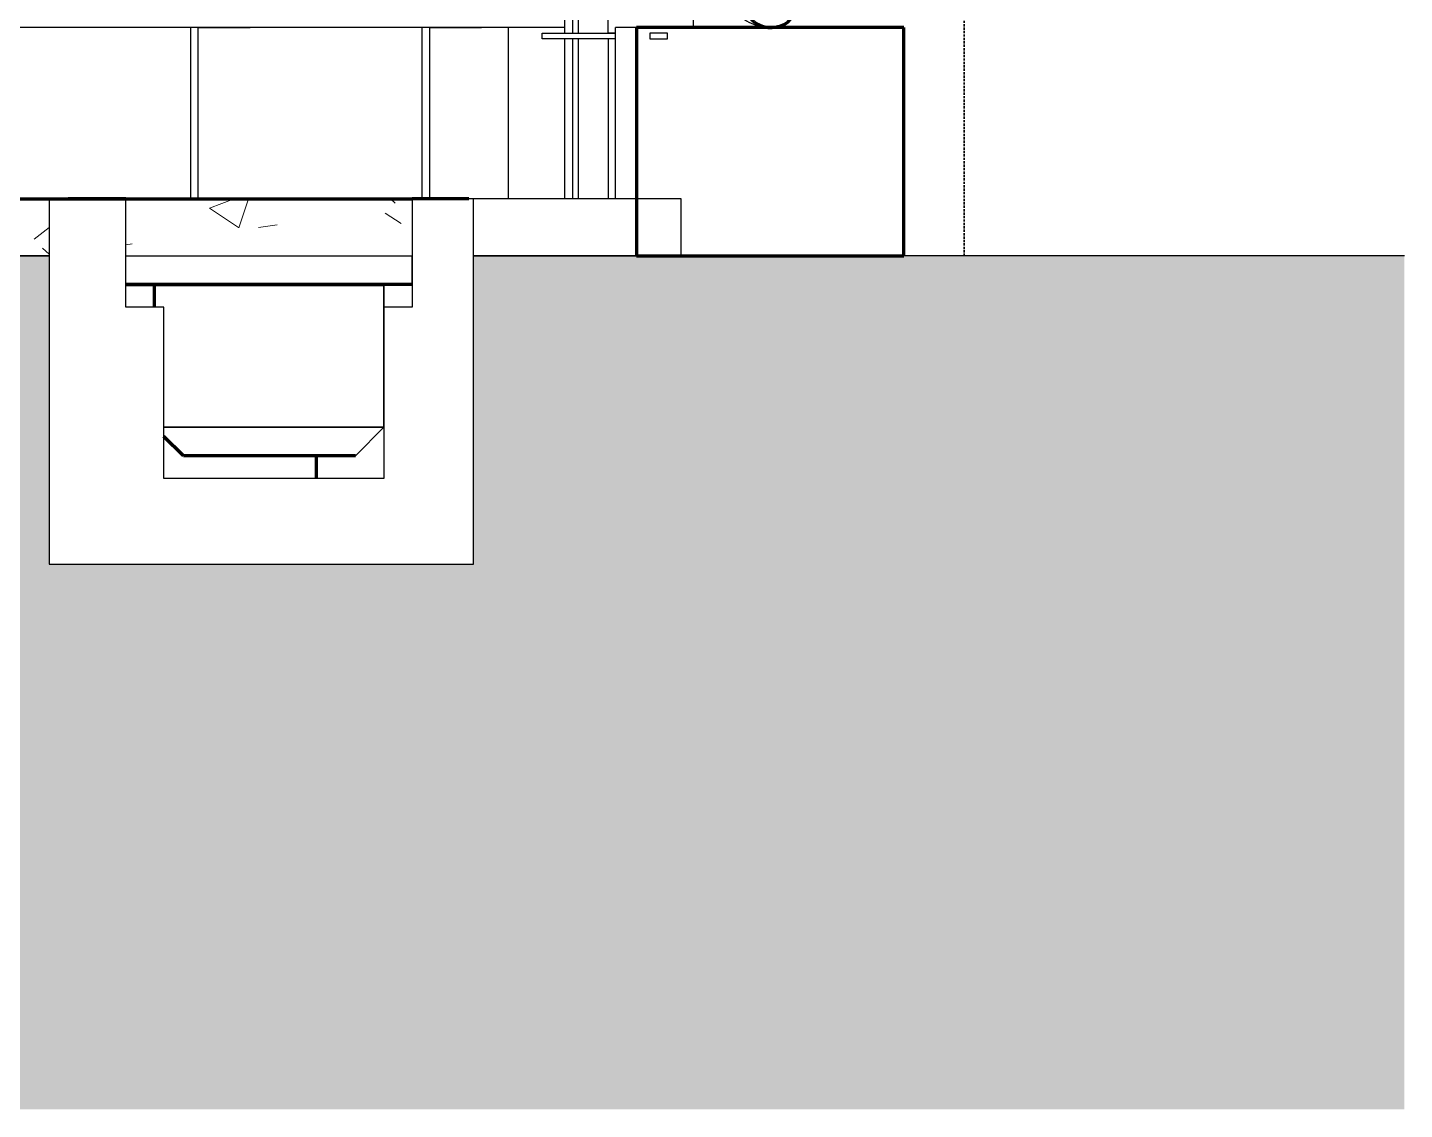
# Model space of a CAD drawing. Header units: millimetres. Extents: x -25371 to 2282244, y -90657 to 147824.
# Drawn here: x 2254110 to 2256521, y -5068 to -3173 of the extents above; entities that cross this region are included whole.
import ezdxf

# ---------------------------------------------------------------- set-up
doc = ezdxf.new("R2010")
doc.units = ezdxf.units.MM
doc.linetypes.add('DPA_Hidden 100', pattern=[6, 4, -2])
doc.layers.add('000 - EXISTING_BUILDING_MAIN_COLOR_251', color=7, linetype='Continuous')
for name, color, linetype, lineweight in [('A-DETL', 7, 'Continuous', 70), ('A-DETL-GENF', 7, 'Continuous', 35), ('A-DETL-HDLN', 7, 'DPA_Hidden 100', 35), ('A-DETL-THIN', 7, 'Continuous', 25), ('A-FLOR-FNSH', 7, 'Continuous', 70), ('A-FLOR-PATT', 7, 'Continuous', 70), ('A-GENM', 7, 'Continuous', 35), ('A-GLAZ-CURT', 7, 'Continuous', 35), ('A-GLAZ-CWMG', 7, 'Continuous', 35)]:
    doc.layers.add(name, color=color, linetype=linetype, lineweight=lineweight)

# ---------------------------------------------------------------- blocks, each defined once
blk = doc.blocks.new('Rectangular Mullion - Mullion_H-Beam-5412692-VS01 - ELEVATION 1')
at = {"layer": '000 - EXISTING_BUILDING_MAIN_COLOR_251', "color": 7}
for p, q in [((41018.46424319009, 103000), (41031.97228306984, 103000)), ((41028.37258960036, 103000), (41018.46424319009, 103000)), ((41018.46424319009, 101389.9999999999), (41018.46424319009, 103000)), ((41034.45120754624, 103000), (41028.37258960036, 103000)), ((41031.97228306984, 103000), (41041.8806294801, 103000)), ((41031.97228306984, 103000), (41031.97228306984, 101389.9999999999)), ((41094.17857778593, 103000), (41034.45120754624, 103000)), ((41041.8806294801, 103000), (41035.80201153422, 103000)), ((41035.80201153422, 103000), (41094.17857778593, 103000)), ((41041.8806294801, 103000), (41041.8806294801, 101389.9999999999)), ((41018.46424319009, 101100), (41018.46424319009, 101379.9999999999)), ((41031.97228306984, 101379.9999999999), (41031.97228306984, 101100)), ((41041.8806294801, 101379.9999999999), (41041.8806294801, 101100)), ((41018.46424319009, 101000), (41028.37258960036, 101000)), ((41031.97228306984, 101000), (41018.46424319009, 101000)), ((41028.37258960036, 101000), (41034.45120754624, 101000)), ((41041.8806294801, 101000), (41031.97228306984, 101000)), ((41034.45120754624, 101000), (41113.71797882846, 101000)), ((41115.06878281644, 101000), (41035.80201153422, 101000)), ((41035.80201153422, 101000), (41041.8806294801, 101000)), ((41113.71797882846, 101000), (41107.63936088259, 101000)), ((41107.63936088259, 101000), (41117.54770729287, 101000)), ((41121.14740076233, 101000), (41115.06878281644, 101000)), ((41117.54770729287, 101000), (41131.05574717261, 101000)), ((41131.05574717261, 101000), (41121.14740076233, 101000))]:
    blk.add_line(p, q, dxfattribs=at)
blk = doc.blocks.new('Rectangular Mullion - Mullion_Beam 300x400-V5-VS01 - ELEVATION 1')
at = {"layer": '000 - EXISTING_BUILDING_MAIN_COLOR_251', "color": 7}
for p, q in [((38755.87065964126, 101100), (38755.87065964126, 101400)), ((38755.87065964126, 101400), (38846.63062395454, 101400)), ((39147.60381615385, 101400), (38755.87065964126, 101400)), ((39229.37412603721, 101400), (39147.60381615385, 101400)), ((39147.60381615385, 101400), (39147.60381615385, 101100))]:
    blk.add_line(p, q, dxfattribs=at)
blk = doc.blocks.new('Rectangular Mullion - Mullion_Beam 300x400-V6-VS01 - ELEVATION 1')
at = {"layer": '000 - EXISTING_BUILDING_MAIN_COLOR_251', "color": 7}
for p, q in [((40376.83544521058, 101100), (40376.83544521058, 101400)), ((40376.83544521058, 101400), (40467.59540952384, 101400)), ((40768.56860172316, 101400), (40376.83544521058, 101400)), ((40850.33891160652, 101400), (40768.56860172316, 101400)), ((40768.56860172316, 101400), (40768.56860172316, 101100)), ((40858.71626892427, 101000), (41065.81899403151, 101000)), ((41065.81899403151, 101000), (40858.71626892428, 101000))]:
    blk.add_line(p, q, dxfattribs=at)
blk = doc.blocks.new('Rectangular Mullion - Mullion_Beam 300x400-5411639-VS01 - ELEVATION 1')
at = {"layer": '000 - EXISTING_BUILDING_MAIN_COLOR_251', "color": 7}
for p, q in [((40782.0766416029, 101100), (40782.0766416029, 101400)), ((40782.0766416029, 101400), (40872.83660591619, 101400)), ((40919.3807790873, 101400), (40782.0766416029, 101400)), ((41018.46424319009, 101400), (40919.3807790873, 101400)), ((40919.3807790873, 101400), (40919.3807790873, 101100)), ((41079.32703391125, 101000), (40858.71626892427, 101000)), ((40858.71626892426, 101000), (40919.3807790873, 101000)), ((40919.3807790873, 101000), (41216.63117139565, 101000)), ((41216.63117139565, 101000), (41079.32703391125, 101000))]:
    blk.add_line(p, q, dxfattribs=at)
blk = doc.blocks.new('Rectangular Mullion - Mullion_H-Beam-5412690-VS01 - ELEVATION 1')
at = {"layer": 'A-GLAZ-CWMG', "color": 7}
for p, q in [((40867.65206582594, 101000), (40877.56041223621, 101000)), ((40881.16010570568, 101000), (40867.65206582594, 101000)), ((40877.56041223621, 101000), (40883.6390301821, 101000)), ((40891.06845211596, 101000), (40881.16010570568, 101000)), ((40883.6390301821, 101000), (40962.90580146433, 101000)), ((40964.2566054523, 101000), (40884.98983417007, 101000)), ((40884.98983417007, 101000), (40891.06845211596, 101000)), ((40962.90580146433, 101000), (40956.82718351844, 101000)), ((40956.82718351844, 101000), (40966.73552992872, 101000)), ((40970.33522339818, 101000), (40964.2566054523, 101000)), ((40966.73552992872, 101000), (40980.24356980847, 101000)), ((40980.24356980847, 101000), (40970.33522339818, 101000))]:
    blk.add_line(p, q, dxfattribs=at)
blk = doc.blocks.new('DPA_CP_Fence Type D - Fence Post Left w MRTA Logo-V18-VS01 - ELEVATION 1')
at = {"layer": '000 - EXISTING_BUILDING_MAIN_COLOR_251', "lineweight": 9}
h = blk.add_hatch(dxfattribs=at)
h.set_pattern_fill('FP_22', style=0, pattern_type=2)
h.set_pattern_definition([(52.49700000000001, (42296.33, 101400), (-27.13219750483705, 35.35535545795735), []), (127.503, (42296.33, 101400), (-27.13219750483706, -35.35535545795734), [])])
h.paths.add_polyline_path([(41376.7397743534, 101449.9435186726), (41375.719368469, 102949.8537398951), (41361.17914931431, 102946.6169161926), (41357.97490576317, 102944.7149101284), (41347.45311057284, 102937.1968600476), (41335.93191451666, 102924.3486045628), (41327.16752647456, 102905.9342371664), (41322.95579707281, 102889.24362607), (41321.61880243834, 102874.5333266252), (41322.36099121373, 101517.1864403069), (41324.61499994196, 101501.9640177191), (41328.96996489662, 101488.5972112888), (41341.34518612134, 101469.0919016748), (41351.49104380053, 101459.275406185), (41365.02528162919, 101452.7145593407), (41376.72606405917, 101449.9435186726)])
at = {"layer": '000 - EXISTING_BUILDING_MAIN_COLOR_251', "color": 7}
for p, q in [((41093.87911313941, 103075.0000000001), (41093.87911313941, 101390.0000000001)), ((41226.43481741726, 103075), (41111.32340886151, 103075)), ((41111.32340886151, 103075), (41226.43481741726, 103075)), ((41243.87911313941, 102600.0000000001), (41243.87911313941, 103075.0000000001)), ((41278.17575645444, 102875.0000000001), (41278.17575645444, 101525.0000000001)), ((41328.17575645445, 101525.0000000001), (41328.17575645445, 102875.0000000001)), ((41278.27557800327, 102600), (41225.95853463862, 102600)), ((41225.95853463862, 102550), (41278.27557800327, 102550)), ((41243.87911313941, 101850.0000000001), (41243.87911313941, 102550.0000000001)), ((41278.27557800327, 101850), (41225.95853463863, 101850)), ((41225.95853463863, 101800), (41278.27557800327, 101800)), ((41243.87911313941, 101400.0000000001), (41243.87911313941, 101800.0000000001)), ((40978.72259475532, 101390), (41107.23892383512, 101390)), ((40978.72259475532, 101380), (40978.72259475532, 101390)), ((41107.23892383512, 101380), (40978.72259475532, 101380)), ((41102.42708288649, 101390), (41094.17857778594, 101390)), ((41106.34996678734, 101390), (41102.7496446106, 101390)), ((41198.61362039296, 101390), (41167.74273650728, 101390)), ((41167.74273650728, 101390), (41167.74273650728, 101380)), ((41167.74273650728, 101380), (41198.61362039296, 101380)), ((41198.61362039296, 101380), (41198.61362039296, 101390))]:
    blk.add_line(p, q, dxfattribs=at)
at = {"layer": '000 - EXISTING_BUILDING_MAIN_COLOR_251', "color": 7, "lineweight": 70}
for p, q in [((41376.73977435339, 102974.9453925432), (41376.73977435339, 101425.0546074567)), ((41379.85913312721, 101425.0041450603), (41379.85913312721, 102974.9958549396))]:
    blk.add_line(p, q, dxfattribs=at)
at = {"layer": '000 - EXISTING_BUILDING_MAIN_COLOR_251', "color": 7, "flags": 128}
for points in [[(41093.87911313939, 103075.0000000001), (41097.93803855848, 103077.9192107302), (41102.1104545636, 103080.6737726781), (41106.38968617925, 103083.2592791322), (41110.76888754766, 103085.6715938337), (41115.24105288081, 103087.9068575938), (41119.79902766821, 103089.9614944673), (41124.4355201225, 103091.8322174735), (41129.14311284482, 103093.5160338545), (41133.91427469107, 103095.0102498635), (41138.74137282004, 103096.3124750735), (41143.6166849045, 103097.420626202), (41148.53241148508, 103098.3329304436), (41153.48068844793, 103099.0479283061), (41158.45359960548, 103099.5644759455), (41163.44318936066, 103099.8817469957), (41168.44147543431, 103099.9992338907), (41168.8791131394, 103100.0000000001)], [(41168.87911313942, 103100.0000000001), (41173.87777991274, 103099.9000133327), (41178.86844988558, 103099.6002132879), (41183.84313905053, 103099.1010794818), (41188.79388896619, 103098.4034104221), (41193.7127794888, 103097.5083222302), (41198.59194144281, 103096.4172468566), (41203.42356920994, 103095.131929789), (41208.19993321643, 103093.6544272604), (41212.91339229881, 103091.9871029598), (41217.556405928, 103090.1326242505), (41222.12154627268, 103088.0939579026), (41226.6015100821, 103085.8743653475), (41230.98913036989, 103083.4773974598), (41235.27738787953, 103080.9068888768), (41239.45942231379, 103078.1669518638), (41243.52854330972, 103075.2619697356), (41243.87911313942, 103075.0000000001)], [(41377.60629862569, 102999.9681812812), (41373.24004725448, 102999.7340145307), (41368.89105210739, 102999.2732272836), (41364.57034669608, 102998.5878948895), (41360.28859854318, 102997.6810421996), (41356.05599000997, 102996.5565620901), (41351.88212162294, 102995.2191160532), (41347.77594070934, 102993.6740231427), (41343.74569618409, 102991.9271437256), (41339.79891852378, 102989.9847640765), (41335.94242248509, 102987.8534869814), (41332.18232907665, 102985.5401323599), (41328.52410270402, 102983.0516506362), (41324.97259924148, 102980.3950503381), (41321.53212096979, 102977.577340296), (41318.20647475665, 102974.6054859167), (41314.99903044797, 102971.4863783484), (41311.91277709429, 102968.2268149326), (41308.95037528629, 102964.8334891212), (41306.11420446798, 102961.3129879979), (41303.40640460437, 102957.671795615), (41300.82891199281, 102953.9163005264), (41298.38348931895, 102950.0528061032), (41296.07175028223, 102946.0875424523), (41293.89517926046, 102942.0266789837), (41291.85514656591, 102937.876336887), (41289.95291987899, 102933.6426009672), (41288.18967244402, 102929.3315304545), (41286.56648858466, 102924.9491685341), (41285.08436705562, 102920.5015504572), (41283.74422269563, 102915.9947101767), (41282.54688679372, 102911.434685517), (41281.49310652534, 102906.827521939), (41280.58354376435, 102902.1792749945), (41279.81877352738, 102897.4960115901), (41279.19928226434, 102892.7838101976), (41278.72546616808, 102888.0487601572), (41278.39762964211, 102883.2969602281), (41278.21598403273, 102878.5345165438), (41278.17575645444, 102875.0000000001)], [(41328.17575645445, 102875.0000000001), (41328.22535843699, 102878.2314763569), (41328.37401529474, 102881.4562707125), (41328.62127985679, 102884.6677186718), (41328.96640717872, 102887.8591911787), (41329.40835509164, 102891.0241125024), (41329.94578504995, 102894.1559786037), (41330.57706335934, 102897.2483760082), (41331.30026289576, 102900.2950013092), (41332.11316545648, 102903.2896814214), (41333.01326492045, 102906.226394699), (41333.99777143458, 102909.0992930195), (41335.06361688678, 102911.9027249165), (41336.20746197487, 102914.6312598186), (41337.42570523204, 102917.2797134125), (41338.71449442364, 102919.8431740964), (41340.06974078198, 102922.317030418), (41341.48713659438, 102924.6969993039), (41342.96217669723, 102926.9791547668), (41344.4901844493, 102929.1599566387), (41346.06634274949, 102931.2362787088), (41347.68573061992, 102933.2054354466), (41349.34336577552, 102935.0652062751), (41351.03425343787, 102936.8138561313), (41352.75344140407, 102938.4501508194), (41354.49608104394, 102939.973365469), (41356.25749346009, 102941.3832842596), (41358.03323951322, 102942.6801895276), (41359.81919180107, 102943.8648384543), (41361.61160602248, 102944.9384258012), (41363.40718851055, 102945.9025316394), (41365.2031561574, 102946.7590537431), (41366.99728457029, 102947.5101252729), (41368.78794019605, 102948.1580195302), (41370.5740924184, 102948.7050448344), (41372.35530234118, 102949.1534338387), (41374.13168613354, 102949.5052327039), (41375.90385239031, 102949.7621963146), (41377.67281482614, 102949.9256959997), (41378.97606663565, 102949.9869462009)], [(41278.17575645444, 101525.0000000001), (41278.24892360382, 101520.2336095195), (41278.46837773747, 101515.4733319186), (41278.83397712716, 101510.725277214), (41279.34548626577, 101505.9955498559), (41280.00257688661, 101501.2902463433), (41280.80482930806, 101496.6154533182), (41281.75173401838, 101491.9772462954), (41282.84269338548, 101487.3816891859), (41284.07702334483, 101482.8348347663), (41285.45395488219, 101478.3427262372), (41286.97263508677, 101473.9114000063), (41288.63212750586, 101469.5468898082), (41290.43141148249, 101465.2552322498), (41292.36938010476, 101461.0424738283), (41294.44483634159, 101456.9146794173), (41296.65648688568, 101452.8779421455), (41299.00293317559, 101448.9383945002), (41301.48265903039, 101445.1022203724), (41304.0940143095, 101441.3756676166), (41306.83519401612, 101437.7650605289), (41309.70421230838, 101434.2768114524), (41312.69887097889, 101430.9174304953), (41315.81672212844, 101427.693532124), (41319.05502500357, 101424.6118371592), (41322.41069730673, 101421.6791685074), (41325.88026172377, 101418.902438811), (41329.45978894691, 101416.2886281506), (41333.14483908358, 101413.844750019), (41336.93040399814, 101411.5778040469), (41340.81085378076, 101409.494714446), (41344.77989109859, 101407.6022538532), (41348.83051756612, 101405.906953215), (41352.95501637561, 101404.4149995066), (41357.14495515802, 101403.1321243473), (41361.39121233879, 101402.063487841), (41365.6840290871, 101401.2135630656), (41370.01308738205, 101400.586027407), (41374.3676128512, 101400.1836672045), (41377.60630267816, 101400.0318186073)], [(41378.96229086276, 101450.013438974), (41377.1948515194, 101450.109346167), (41375.42514196609, 101450.298001874), (41373.65192043391, 101450.5804498135), (41371.87427282086, 101450.958173147), (41370.09171602721, 101451.4330152401), (41368.30427883576, 101452.0070833718), (41366.51255757555, 101452.6826416821), (41364.71774577359, 101453.4619997975), (41362.92163880289, 101454.3474031581), (41361.12661600905, 101455.34093019), (41359.33560383932, 101456.4444003083), (41357.55202408266, 101457.6592954521), (41355.77973148978, 101458.9866966061), (41354.02294485275, 101460.4272356542), (41352.28617518378, 101461.9810620146), (41350.5741540388, 101463.6478228507), (41348.89176437539, 101465.426655233), (41347.24397568422, 101467.3161884105), (41345.63578453915, 101469.3145543087), (41344.07216120289, 101471.4194044507), (41342.55800251418, 101473.627931658), (41341.0980909702, 101475.9368951021), (41339.69705969471, 101478.3426475023), (41338.35936283795, 101480.8411634965), (41337.08925087105, 101483.4280684213), (41335.89075020391, 101486.0986669287), (41334.76764655682, 101488.847971026), (41333.72347154179, 101491.6707272636), (41332.76149195078, 101494.5614429002), (41331.88470129774, 101497.5144109631), (41331.09581321447, 101500.5237341843), (41330.39725635391, 101503.5833478428), (41329.79117050496, 101506.6870415784), (41329.27940367047, 101509.8284802654), (41328.86350990308, 101513.0012240517), (41328.54474773146, 101516.1987476797), (41328.32407904477, 101519.4144592097), (41328.20216833268, 101522.6417182711), (41328.17575645445, 101525.0000000001)]]:
    blk.add_lwpolyline(points, dxfattribs=at)
at = {"layer": '000 - EXISTING_BUILDING_MAIN_COLOR_251', "color": 7, "lineweight": 70, "flags": 128}
for points in [[(41417.29143841309, 102975), (41416.39926743642, 102980.317320052), (41413.76358182303, 102985.3913101651), (41409.50499519272, 102989.9897756074), (41403.81838797672, 102993.902282494), (41396.96398934552, 102996.949787613), (41389.25546866335, 102998.9928317579), (41381.04558142515, 102999.9379216272)], [(41379.85913312722, 102974.9958549396), (41378.29925692664, 102974.9777885884), (41376.7397743534, 102974.9453925432)], [(41381.04558142515, 102950.0620783727), (41389.25546866335, 102951.0071682421), (41396.96398934552, 102953.050212387), (41403.81838797672, 102956.0977175059), (41409.50499519272, 102960.0102243925), (41413.76358182303, 102964.6086898348), (41416.39926743642, 102969.6826799479), (41417.29143841309, 102975)], [(41417.29143841309, 101425), (41416.39926743643, 101430.317320052), (41413.76358182303, 101435.3913101651), (41409.50499519272, 101439.9897756074), (41403.81838797672, 101443.902282494), (41396.96398934552, 101446.949787613), (41389.25546866335, 101448.9928317579), (41381.04558142515, 101449.9379216272)], [(41376.7397743534, 101425.0546074567), (41378.29925692664, 101425.0222114115), (41379.85913312722, 101425.0041450603)], [(41381.04558142515, 101400.0620783727), (41389.25546866334, 101401.0071682421), (41396.96398934552, 101403.0502123869), (41403.81838797672, 101406.0977175059), (41409.50499519271, 101410.0102243925), (41413.76358182303, 101414.6086898348), (41416.39926743642, 101419.6826799479), (41417.29143841309, 101425)]]:
    blk.add_lwpolyline(points, dxfattribs=at)
at = {"layer": '000 - EXISTING_BUILDING_MAIN_COLOR_251', "color": 7, "lineweight": 70}
for points, knots in [([(41381.04558142513, 102999.9379216272), (41378.31565526382, 103000.0590810811), (41372.92774670586, 102999.8399767664), (41364.94547835046, 102998.1201272537), (41358.66717548674, 102995.5449002237), (41353.98520379335, 102992.807670796), (41350.9728386208, 102990.6218331279), (41348.43191088143, 102988.3929975489), (41346.64353523168, 102986.5666455367), (41345.50006280431, 102985.2137205633), (41344.88468005273, 102984.4208210024), (41343.97730711946, 102983.2052727205), (41342.68661273021, 102981.2884427636), (41341.48777725796, 102979.0309920148), (41340.74855985, 102977.1761551906), (41340.12950539684, 102975.2794401614), (41339.57132484606, 102972.8266266939), (41339.35685626737, 102970.7777198437), (41339.30746906751, 102969.7315419898)], [0, 0, 0, 0, 0.1428571428571428, 0.2857142857142857, 0.4285714285714285, 0.5, 0.5714285714285714, 0.625, 0.6785714285714286, 0.7053571428571429, 0.71875, 0.7321428571428572, 0.7857142857142857, 0.8392857142857142, 0.8660714285714285, 0.8928571428571428, 0.9464285714285714, 1, 1, 1, 1]), ([(41339.30746906751, 102969.7315419898), (41339.32339325378, 102968.4193381539), (41339.5375169625, 102966.5448305701), (41340.20998934312, 102964.2301871728), (41340.89483219243, 102962.5923472332), (41341.8121575547, 102961.029479564), (41342.95281063132, 102959.5457982888), (41344.02503163092, 102958.403612603), (41344.92920056377, 102957.5592167461), (41345.61656591054, 102956.9643012993), (41346.32945383736, 102956.4107211026), (41347.3372141396, 102955.7228851341), (41348.67353405089, 102954.9498103654), (41350.07197035411, 102954.2706134545), (41351.20286249309, 102953.7719575813), (41352.04702055326, 102953.4144526008), (41352.89576971232, 102953.0811975548), (41354.0504376875, 102952.6794295428), (41355.52099010444, 102952.241410751), (41357.31380190852, 102951.7967059339), (41359.10793223949, 102951.3960924045), (41360.90578201068, 102951.048596095), (41362.72312099838, 102950.7740073481), (41364.54843021422, 102950.5489243514), (41366.37482319395, 102950.3556727343), (41368.20417214146, 102950.1968605146), (41370.65402699004, 102950.047807161), (41374.94287937901, 102949.9023433175), (41378.60412897722, 102949.9458664246), (41381.04558142513, 102950.0620783727)], [0, 0, 0, 0, 0.07142857142857142, 0.1071428571428571, 0.1428571428571428, 0.1785714285714285, 0.2142857142857143, 0.25, 0.2678571428571428, 0.2857142857142857, 0.3035714285714285, 0.3214285714285714, 0.3571428571428571, 0.3928571428571428, 0.4107142857142857, 0.4285714285714285, 0.4464285714285714, 0.4642857142857143, 0.5, 0.5357142857142857, 0.5714285714285714, 0.6071428571428571, 0.6428571428571428, 0.6785714285714286, 0.7142857142857143, 0.75, 0.7857142857142857, 0.8571428571428571, 1, 1, 1, 1]), ([(41381.04558142513, 101449.9379216272), (41379.33319981303, 101450.0286343315), (41375.9106660799, 101450.1231526507), (41371.64572623807, 101450.002487021), (41368.22793428495, 101449.8014488496), (41365.65996646063, 101449.6028656919), (41363.52994633646, 101449.3599334919), (41361.83576392068, 101449.1057533157), (41360.57580167735, 101448.8755056714), (41359.31103762465, 101448.6227681395), (41357.60709383669, 101448.2729276352), (41355.47612573389, 101447.7773622315), (41353.39781036972, 101447.1515331428), (41352.00175655001, 101446.6147992239), (41351.22404305269, 101446.2761181842), (41350.65466620425, 101446.0040217426), (41350.08874397613, 101445.7170319604), (41349.32655728565, 101445.3199003186), (41347.99083452397, 101444.5825566101), (41346.1190312092, 101443.4058774229), (41344.4235687047, 101442.0530773698), (41343.24603908428, 101440.8587679701), (41342.60464791914, 101440.0638466261), (41342.14712013361, 101439.3989263756), (41341.71257439433, 101438.7159288048), (41341.02146828445, 101437.4724322486), (41340.22771693317, 101435.5585556913), (41339.58632894118, 101433.041851403), (41339.3658833632, 101431.217370162), (41339.30746906751, 101430.2684580101)], [0, 0, 0, 0, 0.1, 0.2, 0.25, 0.3, 0.35, 0.375, 0.4, 0.425, 0.45, 0.5, 0.55, 0.575, 0.5874999999999999, 0.6, 0.6125, 0.625, 0.6499999999999999, 0.7, 0.75, 0.775, 0.8, 0.8125, 0.8250000000000001, 0.8500000000000001, 0.9, 0.95, 1, 1, 1, 1]), ([(41339.30746906751, 101430.2684580101), (41339.37329988046, 101428.8736519916), (41339.62573281648, 101426.8395558257), (41340.27397908115, 101424.2421477623), (41340.90740712114, 101422.3544629253), (41341.72244316985, 101420.5151047717), (41342.71179794852, 101418.7265540804), (41343.82973783051, 101417.0051609957), (41345.02333015458, 101415.3684165591), (41346.30688274596, 101413.8153788568), (41347.71002613838, 101412.3346973231), (41349.19669017899, 101410.9339819072), (41351.24458920651, 101409.1791463011), (41353.98811689024, 101407.1911023259), (41359.83805913283, 101403.7692591991), (41368.86061084174, 101400.5576633141), (41376.95688150315, 101399.8797843828), (41381.04558142513, 101400.0620783727)], [0, 0, 0, 0, 0.07142857142857142, 0.1071428571428571, 0.1428571428571428, 0.1785714285714285, 0.2142857142857143, 0.25, 0.2857142857142857, 0.3214285714285714, 0.3571428571428571, 0.3928571428571428, 0.4285714285714285, 0.5, 0.5714285714285714, 0.7857142857142857, 1, 1, 1, 1])]:
    blk.add_open_spline(points, degree=3, knots=knots, dxfattribs=at)
blk = doc.blocks.new('Rectangular Mullion - Mullion_Beam 300x400-V19-VS01 - ELEVATION 1')
at = {"layer": '000 - EXISTING_BUILDING_MAIN_COLOR_251', "color": 7}
for p, q in [((41107.23892383512, 101100), (41107.23892383512, 101400)), ((41144.34754570362, 101400), (41107.23892383512, 101400)), ((41107.23892383512, 101000), (41144.34754570362, 101000))]:
    blk.add_line(p, q, dxfattribs=at)
at = {"layer": '000 - EXISTING_BUILDING_MAIN_COLOR_251', "color": 7, "lineweight": 70}
for p, q in [((41144.34754570362, 101400), (41144.34754570362, 101000)), ((41612.251361777, 101400), (41144.34754570362, 101400)), ((41612.251361777, 101000), (41612.251361777, 101400)), ((41144.34754570362, 101000), (41612.251361777, 101000))]:
    blk.add_line(p, q, dxfattribs=at)
blk = doc.blocks.new('Rectangular Mullion - Mullion_H-Beam-5412693-VS01 - ELEVATION 1')
at = {"layer": '000 - EXISTING_BUILDING_MAIN_COLOR_251', "color": 7}
for p, q in [((41094.61372604529, 101380), (41094.61372604529, 101100)), ((41094.61372604529, 101000), (41101.02530017002, 101000)), ((41171.35466508245, 101000), (41094.61372604529, 101000)), ((41101.02530017002, 101000), (41135.55872273674, 101000)), ((41135.55872273674, 101000), (41186.8513157346, 101000)), ((41194.52540963832, 101000), (41143.23281664046, 101000)), ((41143.23281664046, 101000), (41177.76623920719, 101000)), ((41186.8513157346, 101000), (41152.31789316788, 101000)), ((41152.31789316788, 101000), (41158.72946729261, 101000)), ((41158.72946729261, 101000), (41235.47040632978, 101000)), ((41177.76623920719, 101000), (41171.35466508245, 101000)), ((41229.05883220505, 101000), (41194.52540963832, 101000)), ((41235.47040632978, 101000), (41229.05883220505, 101000))]:
    blk.add_line(p, q, dxfattribs=at)
blk = doc.blocks.new('Generic Models 7 - Generic Models 37-5664697-VS01 - ELEVATION 1')
at = {"layer": 'A-DETL', "color": 7}
for p, q in [((38414.99569990469, 101100), (40751.36144488033, 101100)), ((38414.99569990469, 101100), (40148.92453076524, 101100)), ((40850.444908983, 101100), (40751.36144488033, 101100)), ((40250.00492079832, 100950), (40701.81971282883, 100950)), ((40751.36144488031, 100950), (40250.00492079832, 100950)), ((40751.36144488033, 100950), (40701.81971282883, 100950)), ((40652.27798077744, 100650), (40350.77455873006, 100650)), ((40652.27798077744, 100649.9999999984), (40583.85925039358, 100649.9999999984))]:
    blk.add_line(p, q, dxfattribs=at)
at = {"layer": 'A-GENM', "color": 7, "lineweight": 70}
for p, q in [((40249.84954474775, 101100), (40148.92453076524, 101100)), ((40300.31205173886, 100950), (40250.00492079832, 100950)), ((40300.31205173886, 100909.9999999997), (40300.31205173886, 100950)), ((40350.77455873007, 100649.9999999984), (40316.61035269327, 100683.851078824)), ((40583.85925039358, 100649.9999999984), (40350.77455873007, 100649.9999999984)), ((40583.85925039358, 100609.9999999996), (40583.85925039358, 100649.9999999984))]:
    blk.add_line(p, q, dxfattribs=at)
at = {"layer": 'A-GENM', "color": 7}
for p, q in [((40751.36144488031, 101000), (40751.36144488031, 100950)), ((40701.81971282883, 100950), (40701.81971282884, 100700)), ((40701.81971282884, 100700), (40316.61035269327, 100700)), ((40701.81971282884, 100700), (40652.27798077744, 100650))]:
    blk.add_line(p, q, dxfattribs=at)

msp = doc.modelspace()

# ---------------------------------------------------------------- hatches: boundary and pattern name
at = {"layer": 'A-DETL-GENF', "lineweight": 9}
h = msp.add_hatch(dxfattribs=at)
h.set_pattern_fill('FP_31', style=0, pattern_type=2)
h.set_pattern_definition([(45, (2233847.651471466, -104572.7440685458), (0, 449.0128060534577), [317.5, -317.5]), (45, (2233763.462471466, -104488.5560685458), (0, 449.0128060534577), [317.5, -317.5]), (45, (2233679.274471465, -104404.3670685458), (0, 449.0128060534577), [317.5, -317.5]), (135, (2233679.274471465, -104348.2330685458), (-449.0128060534577, 2.842170943040401e-14), [317.5, -317.5]), (135, (2233763.462471466, -104264.0450685458), (-449.0128060534577, 2.842170943040401e-14), [317.5, -317.5]), (135, (2233847.651471466, -104179.8570685458), (-449.0128060534577, 2.842170943040401e-14), [317.5, -317.5])])
h.paths.add_polyline_path([(2205833.685971747, -5067.879763392877), (2256521.257900159, -5067.879763392877), (2256521.257900159, -3572.744068545639), (2254891.12874039, -3572.744068545639), (2254891.12874039, -4112.744068545988), (2254148.263068773, -4112.744068545988), (2254148.263068773, -3572.744068545639), (2252197.408171371, -3572.744068545639), (2252197.408171371, -2822.744068545639), (2212726.235638217, -2822.744068545639), (2212726.235638217, -3572.744068545639), (2205833.685971747, -3572.744068545639), (2205833.685971747, -4245.43216792884)])
at = {"layer": 'A-FLOR-PATT', "lineweight": 9}
h = msp.add_hatch(dxfattribs=at)
h.set_pattern_fill('FP_19', style=0, pattern_type=2)
h.set_pattern_definition([(49.99999999999999, (2233847.651471466, -104572.7440685458), (728.73650110752, -63.75582262483607), [76.2, -838.2]), (355, (2233847.651471466, -104572.7440685458), (-140.9716152248045, 764.2276025857151), [60.96, -670.56]), (100.451, (2233908.379471466, -104578.0570685457), (587.770006663837, 700.4667512811675), [64.76, -712.36]), (46.184, (2233847.651471466, -104369.5440685458), (1084.316239662759, -168.1709612287867), [114.3, -1257.3]), (96.63599999999998, (2233938.010471466, -104383.5580685458), (949.6099128555585, 989.7098464133105), [97.1399999999999, -1068.539999999998]), (351.184, (2233847.651471466, -104369.5440685458), (949.620552888774, 989.7011531044203), [91.44, -1005.84]), (21, (2233949.251471465, -104420.3440685458), (606.4578690252075, -409.0605652741465), [76.2, -838.2]), (326, (2233949.251471465, -104420.3440685458), (247.208340968463, 736.752917204011), [60.96, -670.56]), (71.45100000000001, (2233999.789471466, -104454.4320685457), (853.6682507774542, 327.6854711435369), [64.76, -712.36]), (37.50000000000001, (2233847.651471466, -104572.7440685458), (12.35469342532113, 338.2201185742302), [33.528, -628.904, 33.528, -647.192, -673.1]), (37.50000000000001, (2233847.651471466, -104572.7440685458), (12.35469342532113, 338.2201185742302), [-1343.152, 33.528, -639.572]), (7.499999999999999, (2233847.651471466, -104572.7440685458), (267.2788744354337, 400.7221270887442), [33.528, -354.584, 33.528, -613.664, -256.54]), (7.499999999999999, (2233847.651471466, -104572.7440685458), (267.2788744354337, 400.7221270887442), [-1035.304, 33.528, -223.012]), (327.5, (2233621.083471466, -104572.7440685458), (542.363331518853, -22.91534459201296), [33.528, -220.472, 33.528, -758.952, -1051.56]), (327.5, (2233621.083471466, -104572.7440685458), (542.363331518853, -22.91534459201296), [-1046.48, 33.528, -1018.032]), (317.5, (2233519.483471466, -104572.7440685458), (592.5169587678777, 101.7071067647936), [33.528, -296.672, 33.528, -492.76, -746.76]), (317.5, (2233519.483471466, -104572.7440685458), (592.5169587678777, 101.7071067647936), [-856.488, 33.528, -713.232])])
h.paths.add_polyline_path([(2254937.271277396, -3572.744068545639), (2255254.742184568, -3572.744068545639), (2255254.742184568, -3472.744068545668), (2254891.12874039, -3472.744068545668), (2254891.12874039, -3572.744068545639)])
h.paths.add_polyline_path([(2252363.293015406, -3572.744068545639), (2254148.263068773, -3572.744068545639), (2254148.263068773, -3472.744068545668), (2252347.408171371, -3472.744068545668), (2252347.408171371, -3572.744068545639)])
h.paths.add_polyline_path([(2254282.417392264, -3572.744068545639), (2254783.773916346, -3572.744068545639), (2254783.773916346, -3472.744068545668), (2254282.417392264, -3472.744068545668)])

# ---------------------------------------------------------------- linework, layer by layer
at = {"layer": 'A-DETL-HDLN', "color": 7}
msp.add_line((2255750.067757799, -3572.744068545755), (2255750.067757799, 6127.25593145423), dxfattribs=at)
at = {"layer": 'A-DETL-THIN', "color": 7}
for p, q in [((2254148.263068773, -3472.74406854577), (2254148.263068773, -4112.744068546104)), ((2254282.417392264, -3472.74406854577), (2254148.263068773, -3472.74406854577)), ((2254282.417392264, -3662.744068546104), (2254282.417392264, -3472.74406854577)), ((2254891.12874039, -3472.74406854577), (2254783.773916346, -3472.74406854577)), ((2254783.773916346, -3472.74406854577), (2254783.773916346, -3662.744068546104)), ((2254891.12874039, -4112.744068546104), (2254891.12874039, -3472.74406854577)), ((2254148.263068773, -3572.744068545755), (2252197.408171371, -3572.744068545755)), ((2256521.257900159, -3572.744068545755), (2254891.12874039, -3572.744068545755)), ((2254349.022824159, -3662.744068546104), (2254282.417392264, -3662.744068546104)), ((2254349.022824159, -3962.744068546104), (2254349.022824159, -3662.744068546104)), ((2254783.773916346, -3662.744068546104), (2254734.232184295, -3662.744068546104)), ((2254734.232184295, -3662.744068546104), (2254734.232184295, -3962.744068546104)), ((2254734.232184295, -3962.744068546104), (2254349.022824159, -3962.744068546104)), ((2254148.263068773, -4112.744068546104), (2254891.12874039, -4112.744068546104))]:
    msp.add_line(p, q, dxfattribs=at)
at = {"layer": 'A-FLOR-FNSH', "color": 7, "lineweight": 25}
for p, q in [((2255254.742184568, -3472.74406854577), (2252347.408171371, -3472.74406854577)), ((2255254.742184568, -3572.744068545755), (2255254.742184568, -3472.74406854577)), ((2252347.408171371, -3572.744068545755), (2254148.263068773, -3572.744068545755)), ((2254282.417392264, -3572.744068545755), (2254783.773916346, -3572.744068545755)), ((2254891.12874039, -3572.744068545755), (2255254.742184568, -3572.744068545755))]:
    msp.add_line(p, q, dxfattribs=at)

# ---------------------------------------------------------------- block references
at = {"layer": 'A-DETL', "color": 7}
msp.add_blockref('Generic Models 7 - Generic Models 37-5664697-VS01 - ELEVATION 1', (2214032.412471466, -104572.7440685458), dxfattribs=at)
at = {"layer": 'A-GLAZ-CURT', "color": 7, "lineweight": 70}
msp.add_blockref('DPA_CP_Fence Type D - Fence Post Left w MRTA Logo-V18-VS01 - ELEVATION 1', (2214032.412471466, -104572.7440685458), dxfattribs=at)
at = {"layer": 'A-GLAZ-CWMG', "color": 7}
for name, p in [('Rectangular Mullion - Mullion_H-Beam-5412692-VS01 - ELEVATION 1', (2214032.412471466, -104572.7440685458)), ('Rectangular Mullion - Mullion_Beam 300x400-V5-VS01 - ELEVATION 1', (2215248.136060643, -104572.7440685458)), ('Rectangular Mullion - Mullion_Beam 300x400-V6-VS01 - ELEVATION 1', (2214032.412471466, -104572.7440685458)), ('Rectangular Mullion - Mullion_Beam 300x400-5411639-VS01 - ELEVATION 1', (2214032.412471466, -104572.7440685458)), ('Rectangular Mullion - Mullion_Beam 300x400-V19-VS01 - ELEVATION 1', (2214032.412471466, -104572.7440685458)), ('Rectangular Mullion - Mullion_H-Beam-5412693-VS01 - ELEVATION 1', (2214032.412471466, -104572.7440685458)), ('Rectangular Mullion - Mullion_H-Beam-5412690-VS01 - ELEVATION 1', (2214032.412471466, -104572.7440685458))]:
    msp.add_blockref(name, p, dxfattribs=at)

doc.saveas('drawing.dxf')
